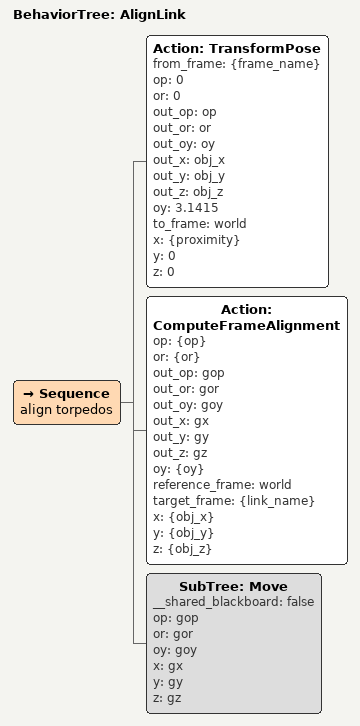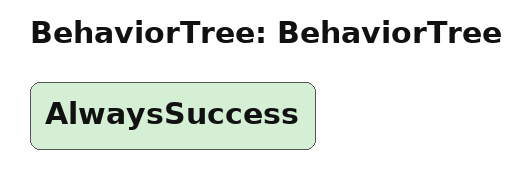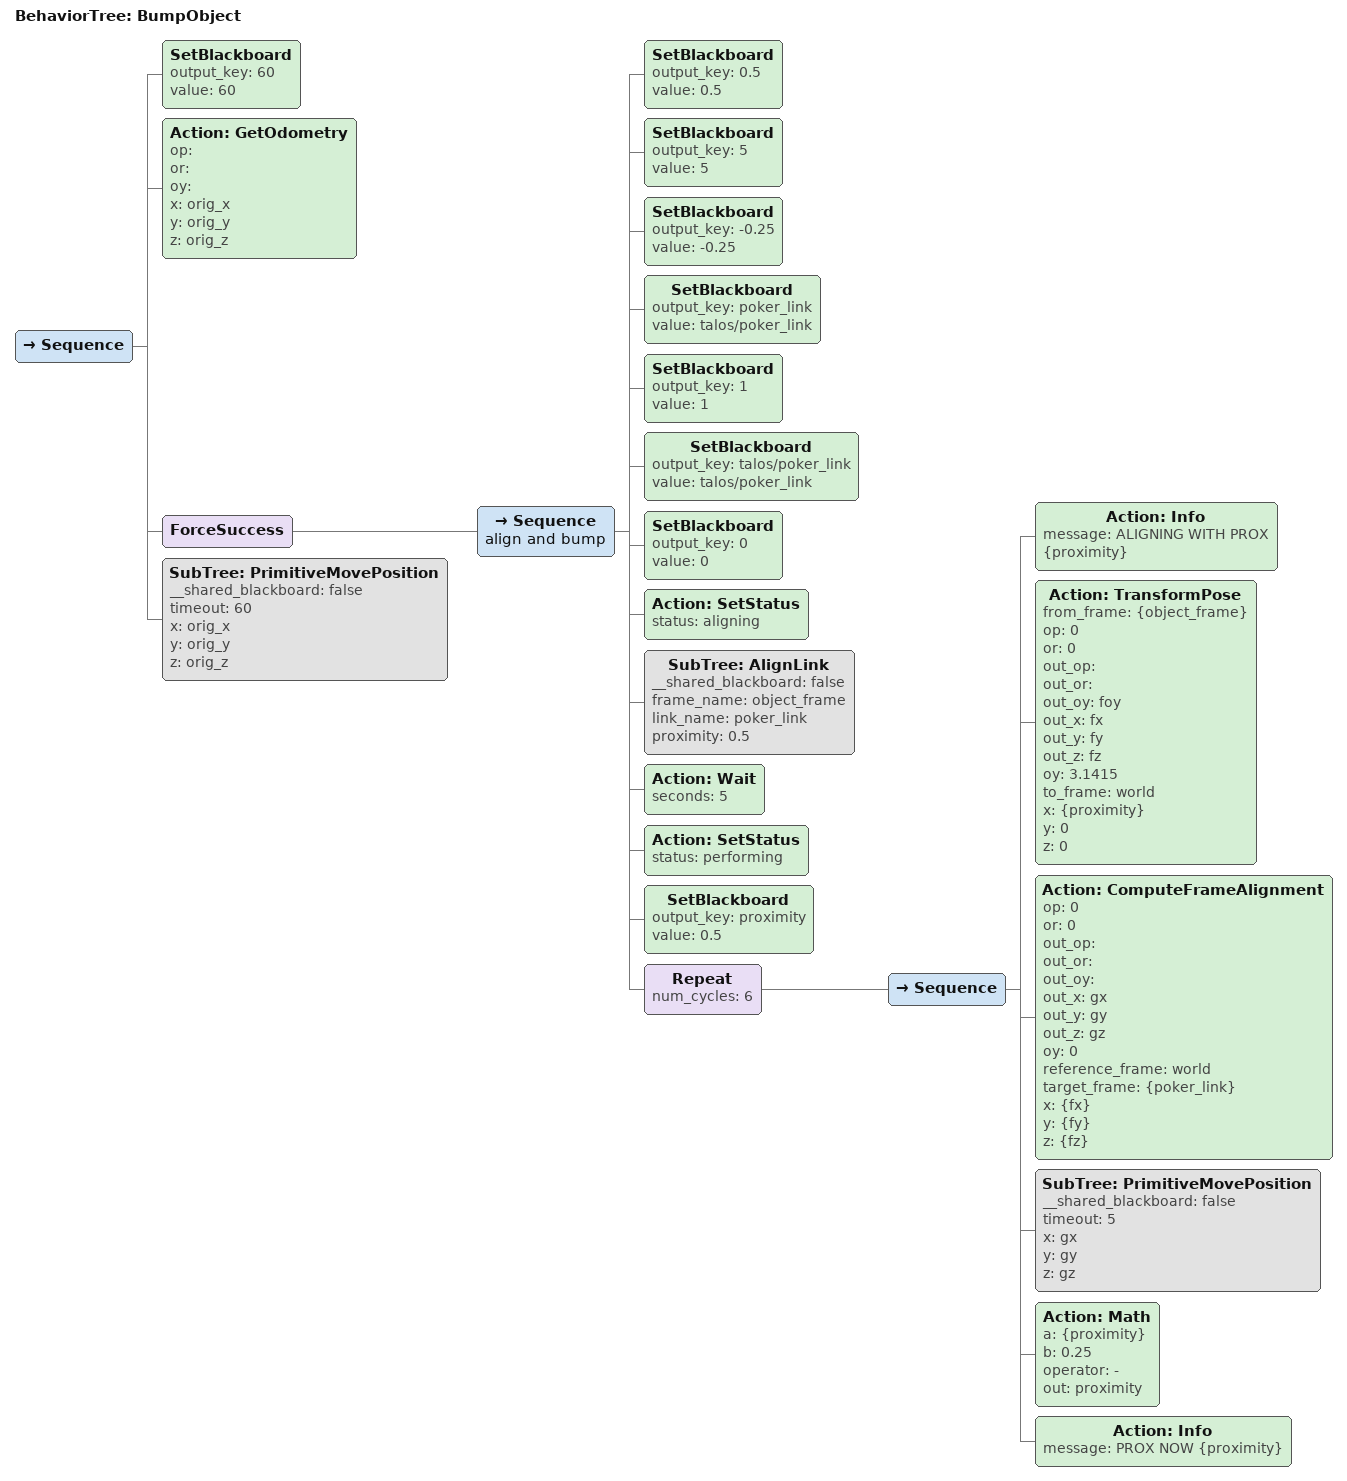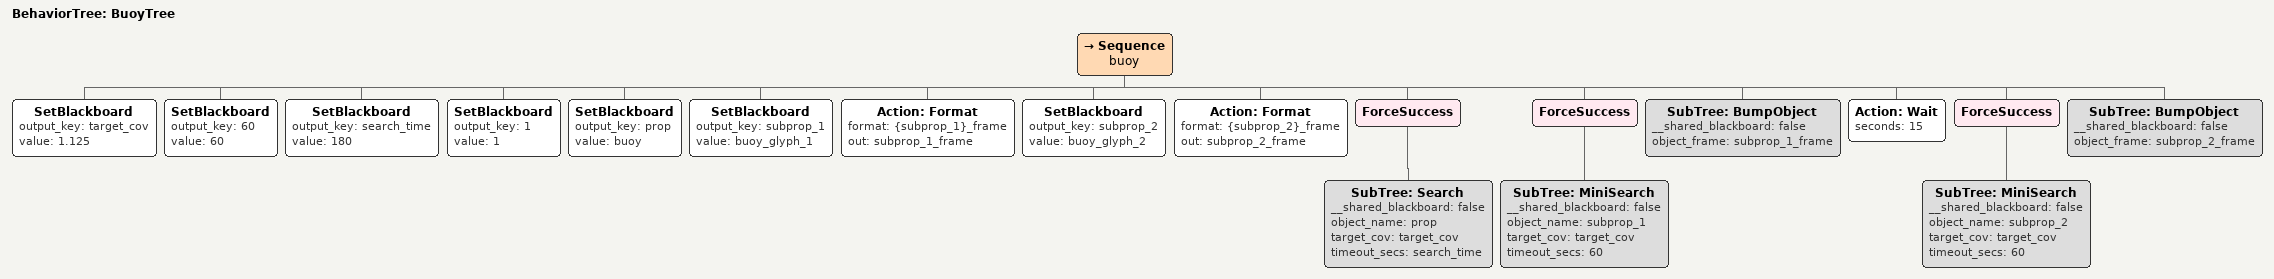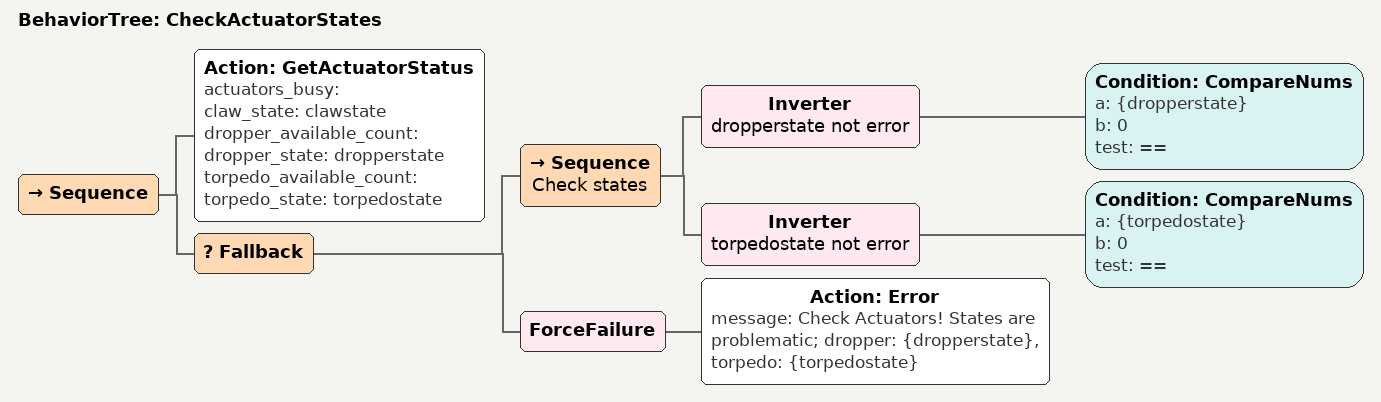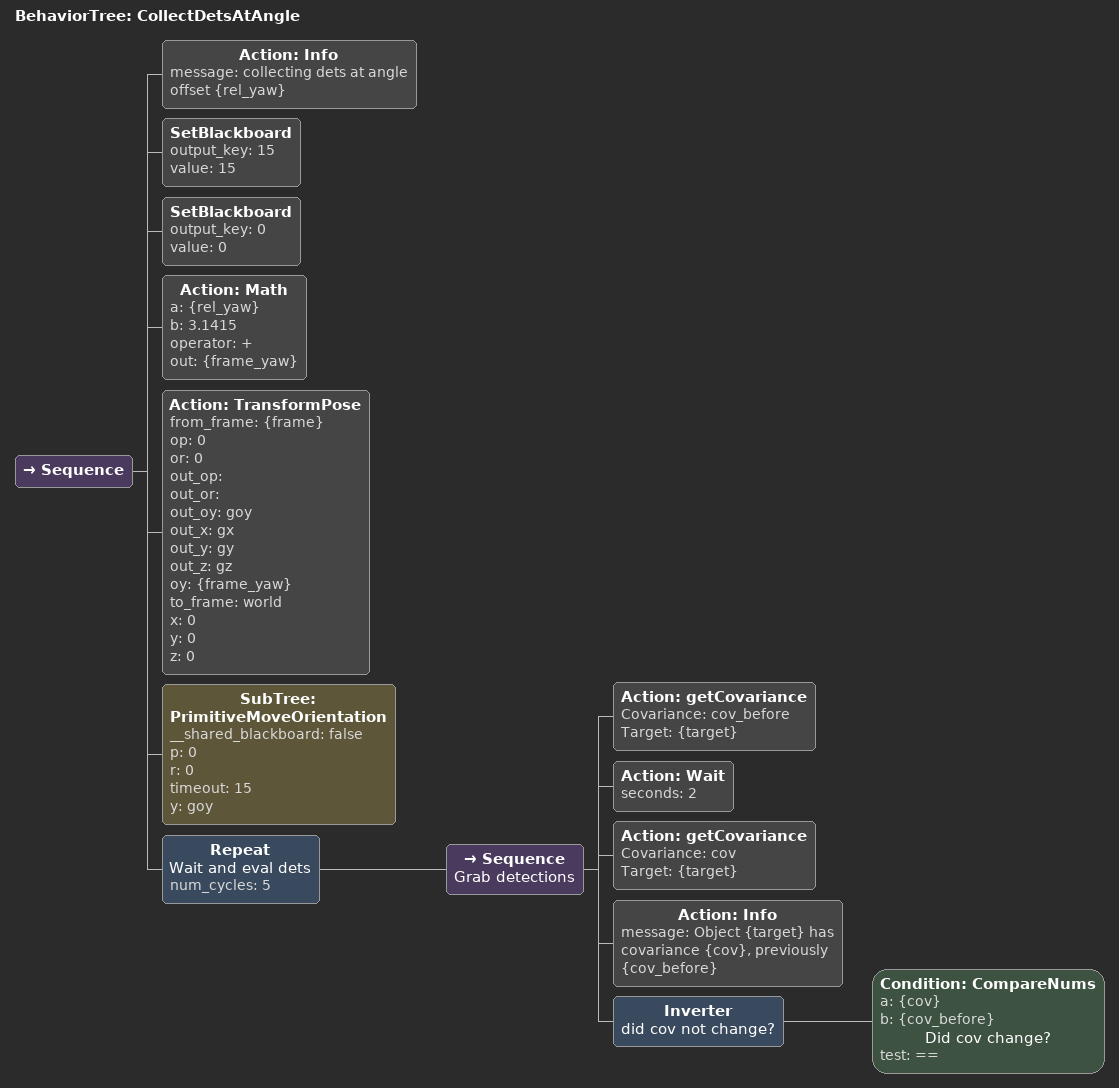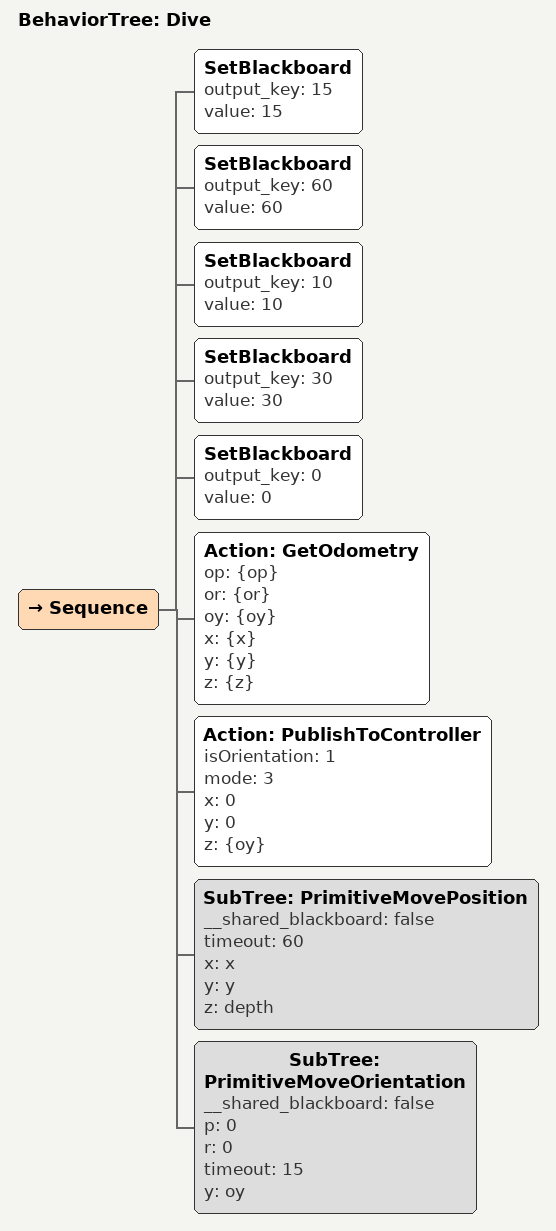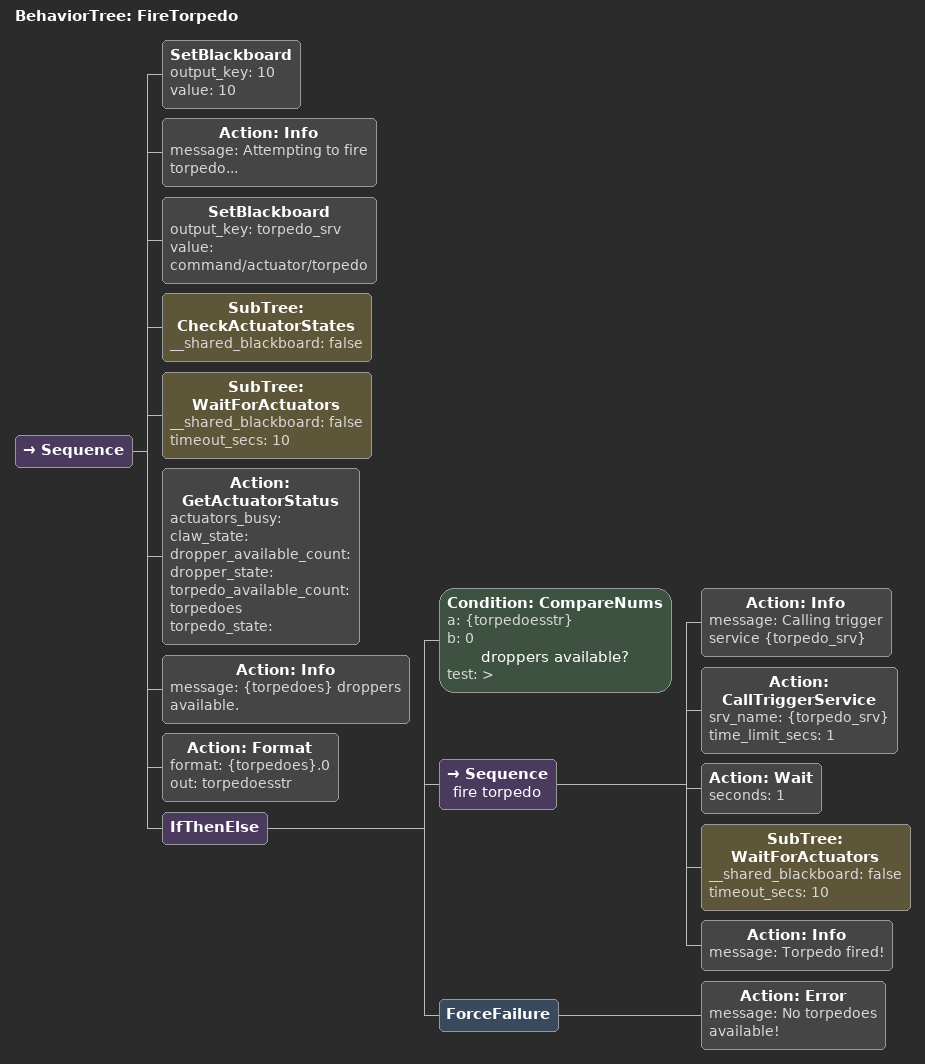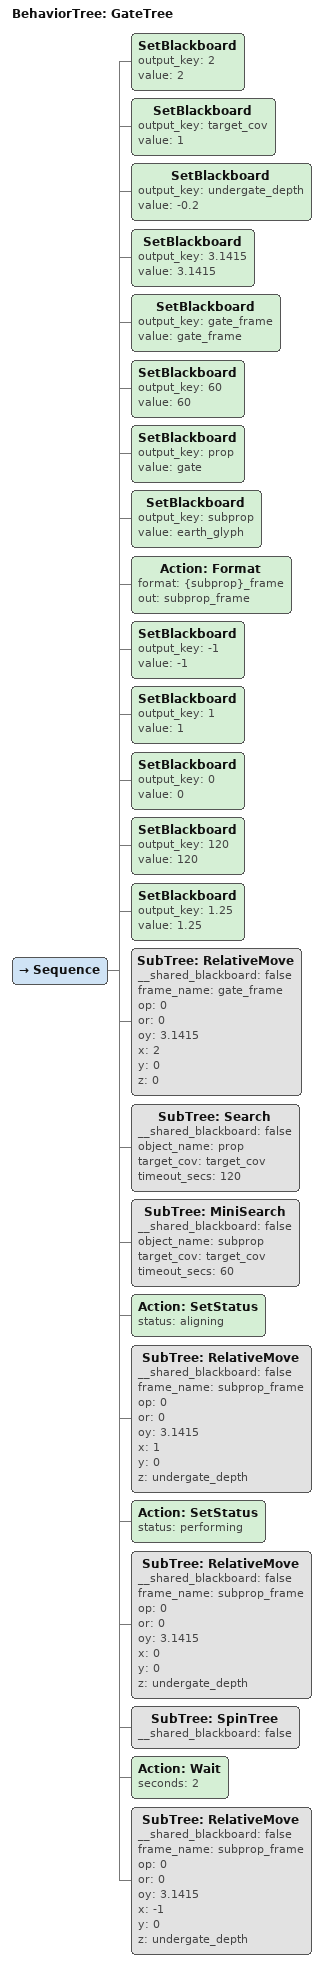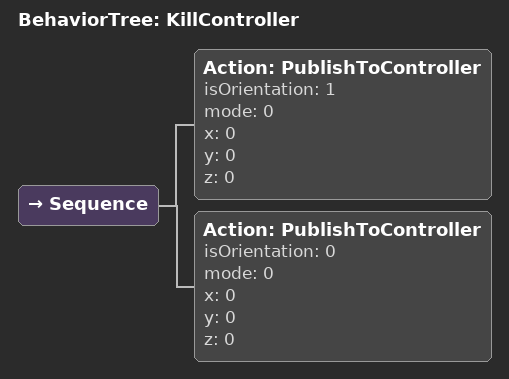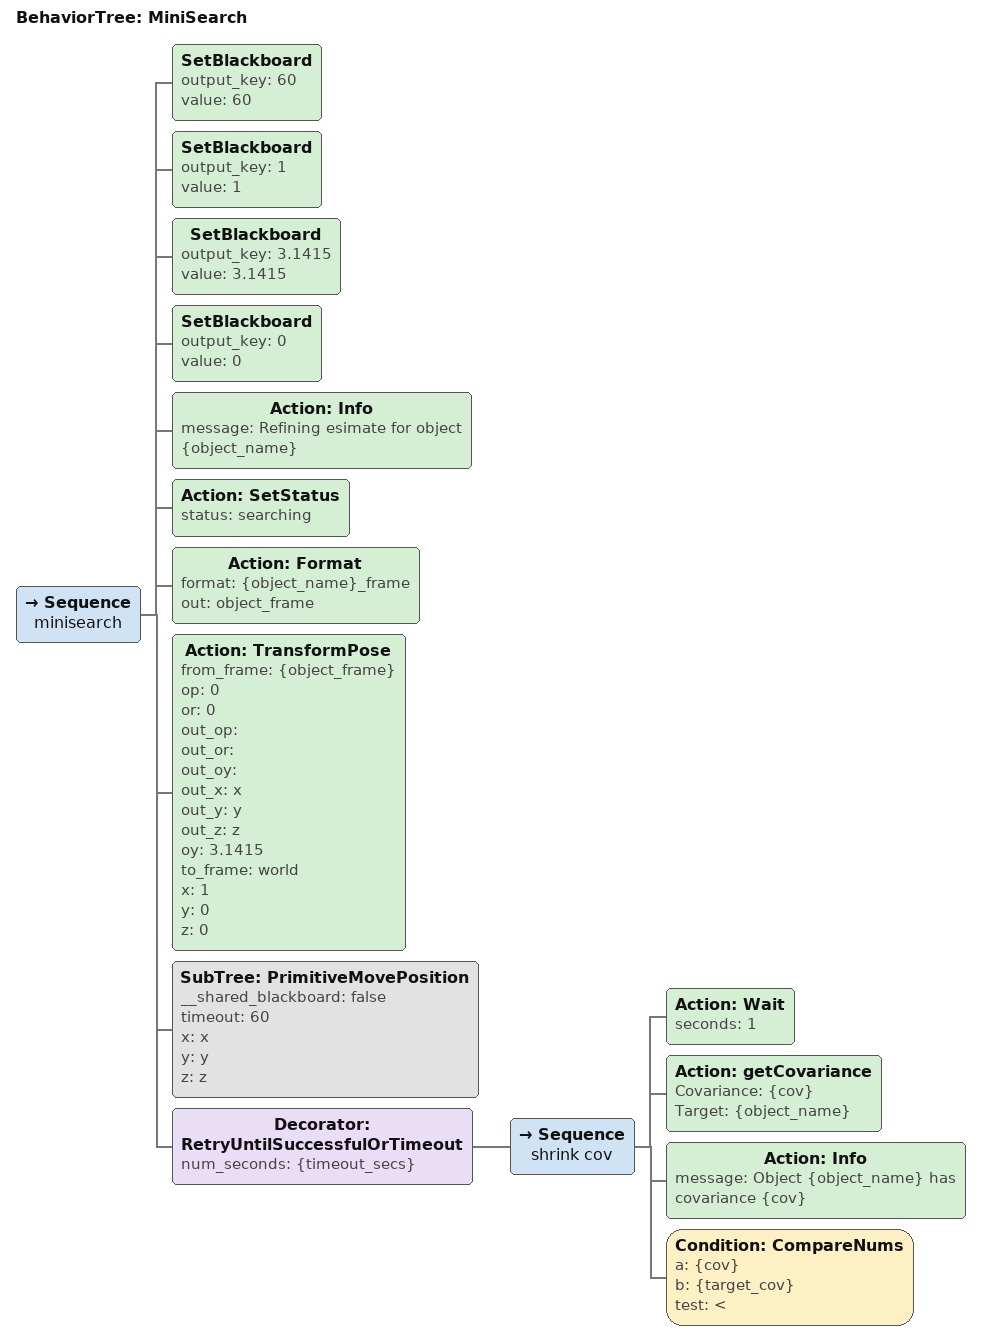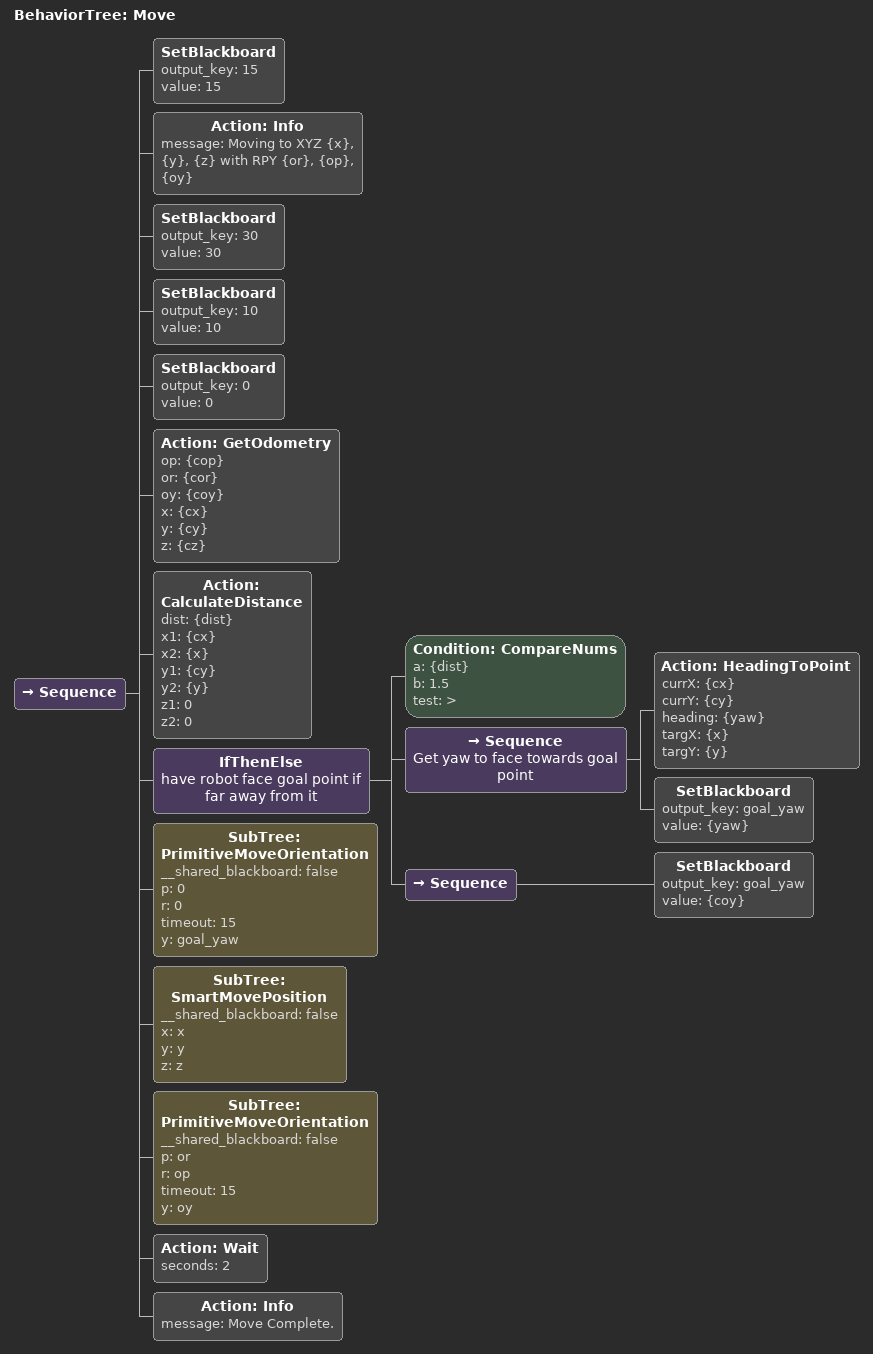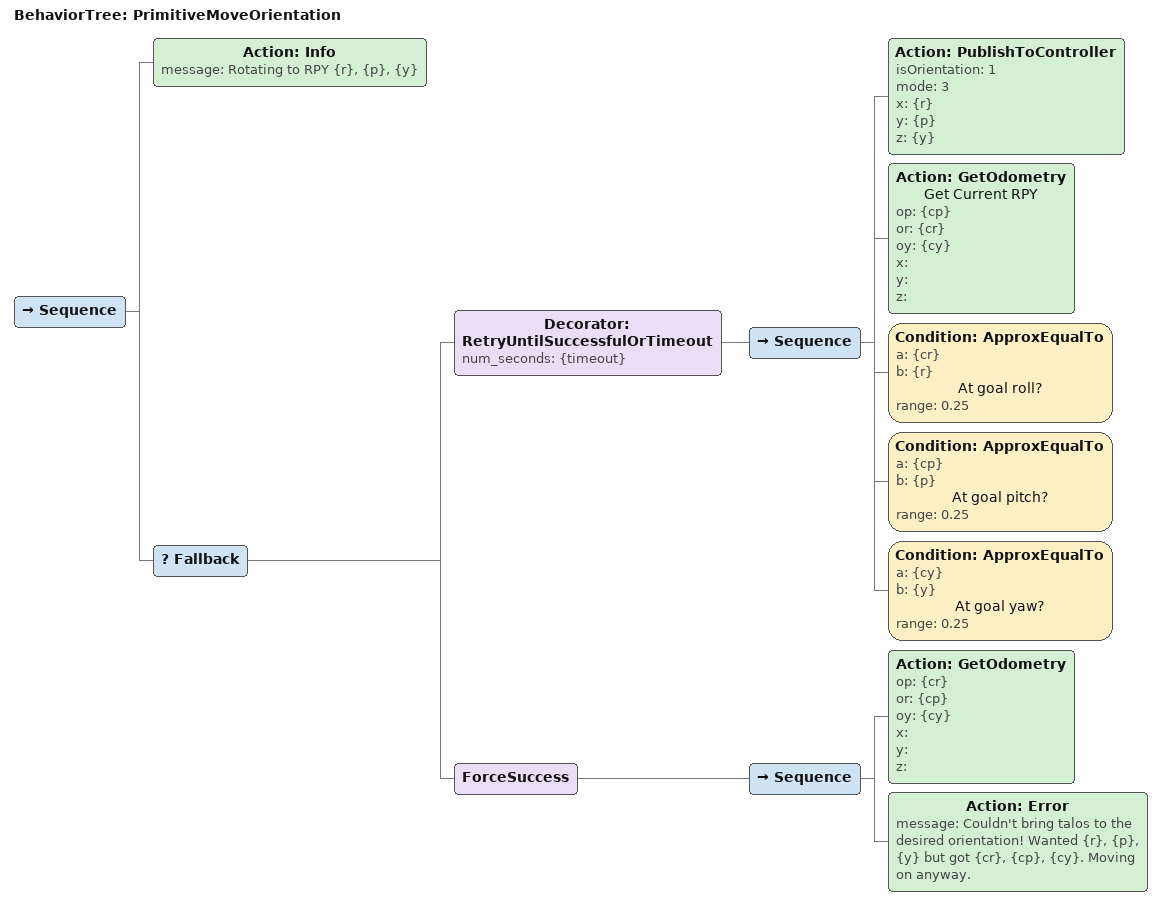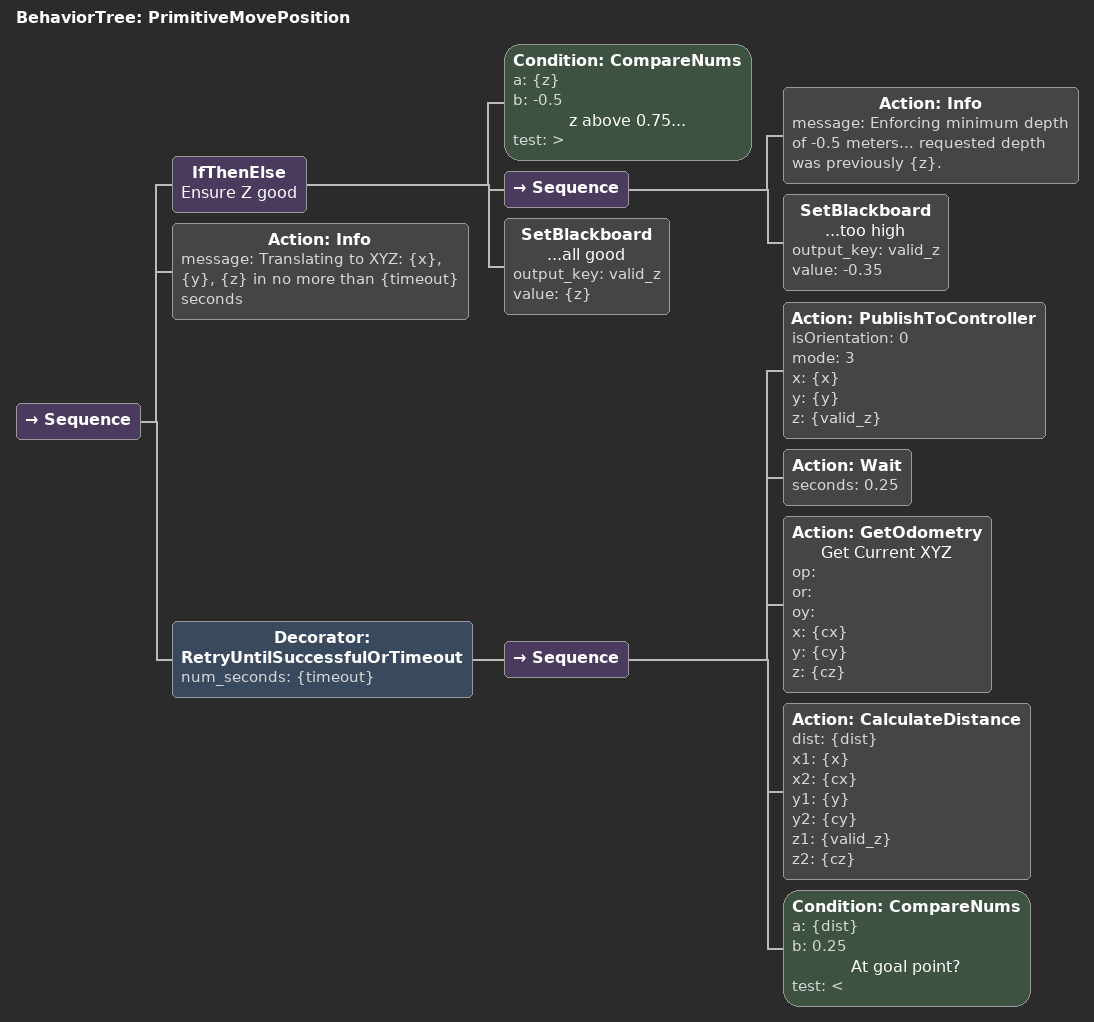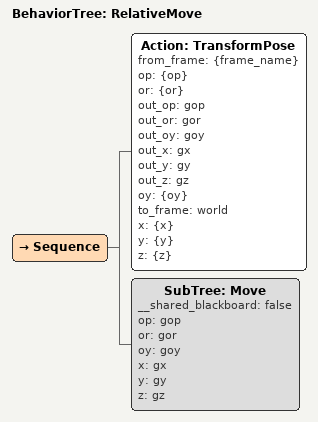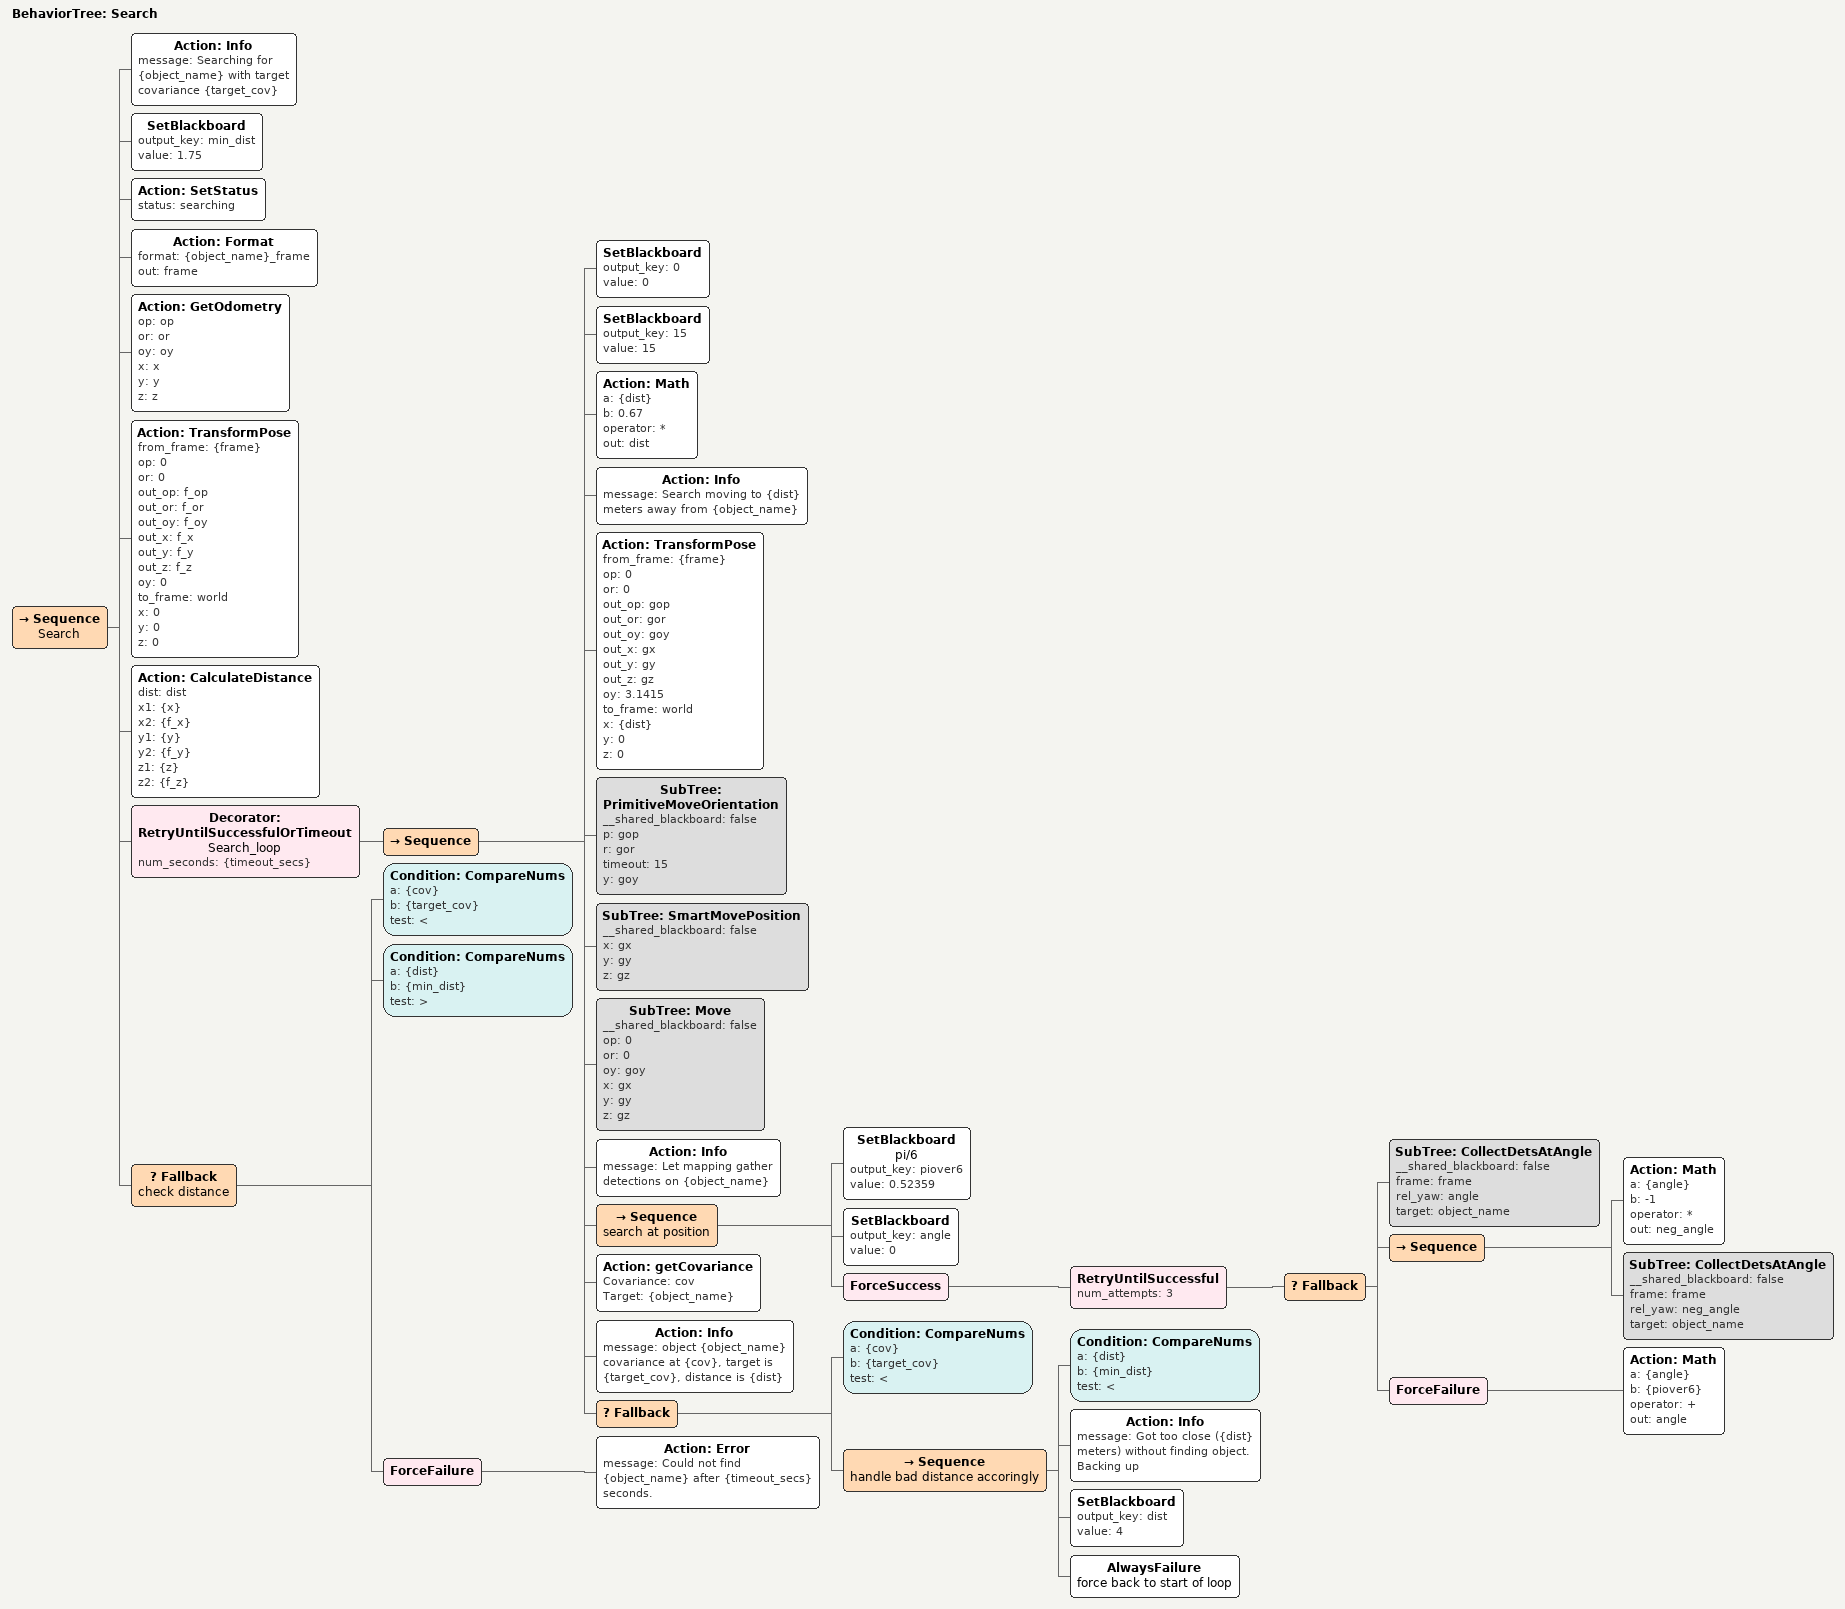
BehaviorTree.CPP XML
<BehaviorTree ID="AlignLink">
    <Sequence name="align torpedos">
        <Action ID="TransformPose" from_frame="{frame_name}" op="0" or="0" out_op="op" out_or="or" out_oy="oy" out_x="obj_x" out_y="obj_y" out_z="obj_z" oy="3.1415" to_frame="world" x="{proximity}" y="0" z="0"/>
        <Action ID="ComputeFrameAlignment" op="{op}" or="{or}" out_op="gop" out_or="gor" out_oy="goy" out_x="gx" out_y="gy" out_z="gz" oy="{oy}" reference_frame="world" target_frame="{link_name}" x="{obj_x}" y="{obj_y}" z="{obj_z}"/>
        <SubTree ID="Move" __shared_blackboard="false" op="gop" or="gor" oy="goy" x="gx" y="gy" z="gz"/>
    </Sequence>
</BehaviorTree>

<BehaviorTree ID="BehaviorTree">
    <AlwaysSuccess/>
</BehaviorTree>

<BehaviorTree ID="BumpObject">
    <Sequence>
        <SetBlackboard output_key="60" value="60"/>
        <Action ID="GetOdometry" op="" or="" oy="" x="orig_x" y="orig_y" z="orig_z"/>
        <ForceSuccess>
            <Sequence name="align and bump">
                <SetBlackboard output_key="0.5" value="0.5"/>
                <SetBlackboard output_key="5" value="5"/>
                <SetBlackboard output_key="-0.25" value="-0.25"/>
                <SetBlackboard output_key="poker_link" value="talos/poker_link"/>
                <SetBlackboard output_key="1" value="1"/>
                <SetBlackboard output_key="talos/poker_link" value="talos/poker_link"/>
                <SetBlackboard output_key="0" value="0"/>
                <Action ID="SetStatus" status="aligning"/>
                <SubTree ID="AlignLink" __shared_blackboard="false" frame_name="object_frame" link_name="poker_link" proximity="0.5"/>
                <Action ID="Wait" seconds="5"/>
                <Action ID="SetStatus" status="performing"/>
                <SetBlackboard output_key="proximity" value="0.5"/>
                <Repeat num_cycles="6">
                    <Sequence>
                        <Action ID="Info" message="ALIGNING WITH PROX {proximity}"/>
                        <Action ID="TransformPose" from_frame="{object_frame}" op="0" or="0" out_op="" out_or="" out_oy="foy" out_x="fx" out_y="fy" out_z="fz" oy="3.1415" to_frame="world" x="{proximity}" y="0" z="0"/>
                        <Action ID="ComputeFrameAlignment" op="0" or="0" out_op="" out_or="" out_oy="" out_x="gx" out_y="gy" out_z="gz" oy="0" reference_frame="world" target_frame="{poker_link}" x="{fx}" y="{fy}" z="{fz}"/>
                        <SubTree ID="PrimitiveMovePosition" __shared_blackboard="false" timeout="5" x="gx" y="gy" z="gz"/>
                        <Action ID="Math" a="{proximity}" b="0.25" operator="-" out="proximity"/>
                        <Action ID="Info" message="PROX NOW {proximity}"/>
                    </Sequence>
                </Repeat>
            </Sequence>
        </ForceSuccess>
        <SubTree ID="PrimitiveMovePosition" __shared_blackboard="false" timeout="60" x="orig_x" y="orig_y" z="orig_z"/>
    </Sequence>
</BehaviorTree>

<BehaviorTree ID="BuoyTree">
    <Sequence name="buoy">
        <SetBlackboard output_key="target_cov" value="1.125"/>
        <SetBlackboard output_key="60" value="60"/>
        <SetBlackboard output_key="search_time" value="180"/>
        <SetBlackboard output_key="1" value="1"/>
        <SetBlackboard output_key="prop" value="buoy"/>
        <SetBlackboard output_key="subprop_1" value="buoy_glyph_1"/>
        <Action ID="Format" format="{subprop_1}_frame" out="subprop_1_frame"/>
        <SetBlackboard output_key="subprop_2" value="buoy_glyph_2"/>
        <Action ID="Format" format="{subprop_2}_frame" out="subprop_2_frame"/>
        <ForceSuccess>
            <SubTree ID="Search" __shared_blackboard="false" object_name="prop" target_cov="target_cov" timeout_secs="search_time"/>
        </ForceSuccess>
        <ForceSuccess>
            <SubTree ID="MiniSearch" __shared_blackboard="false" object_name="subprop_1" target_cov="target_cov" timeout_secs="60"/>
        </ForceSuccess>
        <SubTree ID="BumpObject" __shared_blackboard="false" object_frame="subprop_1_frame"/>
        <Action ID="Wait" seconds="15"/>
        <ForceSuccess>
            <SubTree ID="MiniSearch" __shared_blackboard="false" object_name="subprop_2" target_cov="target_cov" timeout_secs="60"/>
        </ForceSuccess>
        <SubTree ID="BumpObject" __shared_blackboard="false" object_frame="subprop_2_frame"/>
    </Sequence>
</BehaviorTree>

<BehaviorTree ID="CheckActuatorStates">
    <Sequence>
        <Action ID="GetActuatorStatus" actuators_busy="" claw_state="clawstate" dropper_available_count="" dropper_state="dropperstate" torpedo_available_count="" torpedo_state="torpedostate"/>
        <Fallback>
            <Sequence name="Check states">
                <Inverter name="dropperstate not error">
                    <Condition ID="CompareNums" a="{dropperstate}" b="0" test="=="/>
                </Inverter>
                <Inverter name="torpedostate not error">
                    <Condition ID="CompareNums" a="{torpedostate}" b="0" test="=="/>
                </Inverter>
            </Sequence>
            <ForceFailure>
                <Action ID="Error" message="Check Actuators! States are problematic; dropper: {dropperstate}, torpedo: {torpedostate}"/>
            </ForceFailure>
        </Fallback>
    </Sequence>
</BehaviorTree>

<BehaviorTree ID="CollectDetsAtAngle">
    <Sequence>
        <Action ID="Info" message="collecting dets at angle offset {rel_yaw}"/>
        <SetBlackboard output_key="15" value="15"/>
        <SetBlackboard output_key="0" value="0"/>
        <Action ID="Math" a="{rel_yaw}" b="3.1415" operator="+" out="{frame_yaw}"/>
        <Action ID="TransformPose" from_frame="{frame}" op="0" or="0" out_op="" out_or="" out_oy="goy" out_x="gx" out_y="gy" out_z="gz" oy="{frame_yaw}" to_frame="world" x="0" y="0" z="0"/>
        <SubTree ID="PrimitiveMoveOrientation" __shared_blackboard="false" p="0" r="0" timeout="15" y="goy"/>
        <Repeat name="Wait and eval dets" num_cycles="5">
            <Sequence name="Grab detections">
                <Action Covariance="cov_before" ID="getCovariance" Target="{target}"/>
                <Action ID="Wait" seconds="2"/>
                <Action Covariance="cov" ID="getCovariance" Target="{target}"/>
                <Action ID="Info" message="Object {target} has covariance {cov}, previously {cov_before}"/>
                <Inverter name="did cov not change?">
                    <Condition ID="CompareNums" a="{cov}" b="{cov_before}" name="Did cov change?" test="=="/>
                </Inverter>
            </Sequence>
        </Repeat>
    </Sequence>
</BehaviorTree>

<BehaviorTree ID="Dive">
    <Sequence>
        <SetBlackboard output_key="15" value="15"/>
        <SetBlackboard output_key="60" value="60"/>
        <SetBlackboard output_key="10" value="10"/>
        <SetBlackboard output_key="30" value="30"/>
        <SetBlackboard output_key="0" value="0"/>
        <Action ID="GetOdometry" op="{op}" or="{or}" oy="{oy}" x="{x}" y="{y}" z="{z}"/>
        <Action ID="PublishToController" isOrientation="1" mode="3" x="0" y="0" z="{oy}"/>
        <SubTree ID="PrimitiveMovePosition" __shared_blackboard="false" timeout="60" x="x" y="y" z="depth"/>
        <SubTree ID="PrimitiveMoveOrientation" __shared_blackboard="false" p="0" r="0" timeout="15" y="oy"/>
    </Sequence>
</BehaviorTree>

<BehaviorTree ID="FireTorpedo">
    <Sequence>
        <SetBlackboard output_key="10" value="10"/>
        <Action ID="Info" message="Attempting to fire torpedo..."/>
        <SetBlackboard output_key="torpedo_srv" value="command/actuator/torpedo"/>
        <SubTree ID="CheckActuatorStates" __shared_blackboard="false"/>
        <SubTree ID="WaitForActuators" __shared_blackboard="false" timeout_secs="10"/>
        <Action ID="GetActuatorStatus" actuators_busy="" claw_state="" dropper_available_count="" dropper_state="" torpedo_available_count="torpedoes" torpedo_state=""/>
        <Action ID="Info" message="{torpedoes} droppers available."/>
        <Action ID="Format" format="{torpedoes}.0" out="torpedoesstr"/>
        <IfThenElse>
            <Condition ID="CompareNums" a="{torpedoesstr}" b="0" name="droppers available?" test=">"/>
            <Sequence name="fire torpedo">
                <Action ID="Info" message="Calling trigger service {torpedo_srv}"/>
                <Action ID="CallTriggerService" srv_name="{torpedo_srv}" time_limit_secs="1"/>
                <Action ID="Wait" seconds="1"/>
                <SubTree ID="WaitForActuators" __shared_blackboard="false" timeout_secs="10"/>
                <Action ID="Info" message="Torpedo fired!"/>
            </Sequence>
            <ForceFailure>
                <Action ID="Error" message="No torpedoes available!"/>
            </ForceFailure>
        </IfThenElse>
    </Sequence>
</BehaviorTree>

<BehaviorTree ID="GateTree">
    <Sequence>
        <SetBlackboard output_key="2" value="2"/>
        <SetBlackboard output_key="target_cov" value="1"/>
        <SetBlackboard output_key="undergate_depth" value="-0.2"/>
        <SetBlackboard output_key="3.1415" value="3.1415"/>
        <SetBlackboard output_key="gate_frame" value="gate_frame"/>
        <SetBlackboard output_key="60" value="60"/>
        <SetBlackboard output_key="prop" value="gate"/>
        <SetBlackboard output_key="subprop" value="earth_glyph"/>
        <Action ID="Format" format="{subprop}_frame" out="subprop_frame"/>
        <SetBlackboard output_key="-1" value="-1"/>
        <SetBlackboard output_key="1" value="1"/>
        <SetBlackboard output_key="0" value="0"/>
        <SetBlackboard output_key="120" value="120"/>
        <SetBlackboard output_key="1.25" value="1.25"/>
        <SubTree ID="RelativeMove" __shared_blackboard="false" frame_name="gate_frame" op="0" or="0" oy="3.1415" x="2" y="0" z="0"/>
        <SubTree ID="Search" __shared_blackboard="false" object_name="prop" target_cov="target_cov" timeout_secs="120"/>
        <SubTree ID="MiniSearch" __shared_blackboard="false" object_name="subprop" target_cov="target_cov" timeout_secs="60"/>
        <Action ID="SetStatus" status="aligning"/>
        <SubTree ID="RelativeMove" __shared_blackboard="false" frame_name="subprop_frame" op="0" or="0" oy="3.1415" x="1" y="0" z="undergate_depth"/>
        <Action ID="SetStatus" status="performing"/>
        <SubTree ID="RelativeMove" __shared_blackboard="false" frame_name="subprop_frame" op="0" or="0" oy="3.1415" x="0" y="0" z="undergate_depth"/>
        <SubTree ID="SpinTree" __shared_blackboard="false"/>
        <Action ID="Wait" seconds="2"/>
        <SubTree ID="RelativeMove" __shared_blackboard="false" frame_name="subprop_frame" op="0" or="0" oy="3.1415" x="-1" y="0" z="undergate_depth"/>
    </Sequence>
</BehaviorTree>

<BehaviorTree ID="KillController">
    <Sequence>
        <Action ID="PublishToController" isOrientation="1" mode="0" x="0" y="0" z="0"/>
        <Action ID="PublishToController" isOrientation="0" mode="0" x="0" y="0" z="0"/>
    </Sequence>
</BehaviorTree>

<BehaviorTree ID="MiniSearch">
    <Sequence name="minisearch">
        <SetBlackboard output_key="60" value="60"/>
        <SetBlackboard output_key="1" value="1"/>
        <SetBlackboard output_key="3.1415" value="3.1415"/>
        <SetBlackboard output_key="0" value="0"/>
        <Action ID="Info" message="Refining esimate for object {object_name}"/>
        <Action ID="SetStatus" status="searching"/>
        <Action ID="Format" format="{object_name}_frame" out="object_frame"/>
        <Action ID="TransformPose" from_frame="{object_frame}" op="0" or="0" out_op="" out_or="" out_oy="" out_x="x" out_y="y" out_z="z" oy="3.1415" to_frame="world" x="1" y="0" z="0"/>
        <SubTree ID="PrimitiveMovePosition" __shared_blackboard="false" timeout="60" x="x" y="y" z="z"/>
        <Decorator ID="RetryUntilSuccessfulOrTimeout" num_seconds="{timeout_secs}">
            <Sequence name="shrink cov">
                <Action ID="Wait" seconds="1"/>
                <Action Covariance="{cov}" ID="getCovariance" Target="{object_name}"/>
                <Action ID="Info" message="Object {object_name} has covariance {cov}"/>
                <Condition ID="CompareNums" a="{cov}" b="{target_cov}" test="&lt;"/>
            </Sequence>
        </Decorator>
    </Sequence>
</BehaviorTree>

<BehaviorTree ID="Move">
    <Sequence>
        <SetBlackboard output_key="15" value="15"/>
        <Action ID="Info" message="Moving to XYZ {x}, {y}, {z} with RPY {or}, {op}, {oy}"/>
        <SetBlackboard output_key="30" value="30"/>
        <SetBlackboard output_key="10" value="10"/>
        <SetBlackboard output_key="0" value="0"/>
        <Action ID="GetOdometry" op="{cop}" or="{cor}" oy="{coy}" x="{cx}" y="{cy}" z="{cz}"/>
        <Action ID="CalculateDistance" dist="{dist}" x1="{cx}" x2="{x}" y1="{cy}" y2="{y}" z1="0" z2="0"/>
        <IfThenElse name="have robot face goal point if far away from it">
            <Condition ID="CompareNums" a="{dist}" b="1.5" test=">"/>
            <Sequence name="Get yaw to face towards goal point">
                <Action ID="HeadingToPoint" currX="{cx}" currY="{cy}" heading="{yaw}" targX="{x}" targY="{y}"/>
                <SetBlackboard output_key="goal_yaw" value="{yaw}"/>
            </Sequence>
            <Sequence>
                <SetBlackboard output_key="goal_yaw" value="{coy}"/>
            </Sequence>
        </IfThenElse>
        <SubTree ID="PrimitiveMoveOrientation" __shared_blackboard="false" p="0" r="0" timeout="15" y="goal_yaw"/>
        <SubTree ID="SmartMovePosition" __shared_blackboard="false" x="x" y="y" z="z"/>
        <SubTree ID="PrimitiveMoveOrientation" __shared_blackboard="false" p="or" r="op" timeout="15" y="oy"/>
        <Action ID="Wait" seconds="2"/>
        <Action ID="Info" message="Move Complete."/>
    </Sequence>
</BehaviorTree>

<BehaviorTree ID="PrimitiveMoveOrientation">
    <Sequence>
        <Action ID="Info" message="Rotating to RPY {r}, {p}, {y}"/>
        <Fallback>
            <Decorator ID="RetryUntilSuccessfulOrTimeout" num_seconds="{timeout}">
                <Sequence>
                    <Action ID="PublishToController" isOrientation="1" mode="3" x="{r}" y="{p}" z="{y}"/>
                    <Action ID="GetOdometry" name="Get Current RPY" op="{cp}" or="{cr}" oy="{cy}" x="" y="" z=""/>
                    <Condition ID="ApproxEqualTo" a="{cr}" b="{r}" name="At goal roll?" range="0.25"/>
                    <Condition ID="ApproxEqualTo" a="{cp}" b="{p}" name="At goal pitch?" range="0.25"/>
                    <Condition ID="ApproxEqualTo" a="{cy}" b="{y}" name="At goal yaw?" range="0.25"/>
                </Sequence>
            </Decorator>
            <ForceSuccess>
                <Sequence>
                    <Action ID="GetOdometry" op="{cr}" or="{cp}" oy="{cy}" x="" y="" z=""/>
                    <Action ID="Error" message="Couldn't bring talos to the desired orientation! Wanted {r}, {p}, {y} but got {cr}, {cp}, {cy}. Moving on anyway."/>
                </Sequence>
            </ForceSuccess>
        </Fallback>
    </Sequence>
</BehaviorTree>

<BehaviorTree ID="PrimitiveMovePosition">
    <Sequence>
        <IfThenElse name="Ensure Z good">
            <Condition ID="CompareNums" a="{z}" b="-0.5" name="z above 0.75..." test=">"/>
            <Sequence>
                <Action ID="Info" message="Enforcing minimum depth of -0.5 meters... requested depth was previously {z}."/>
                <SetBlackboard name="...too high" output_key="valid_z" value="-0.35"/>
            </Sequence>
            <SetBlackboard name="...all good" output_key="valid_z" value="{z}"/>
        </IfThenElse>
        <Action ID="Info" message="Translating to XYZ: {x}, {y}, {z} in no more than {timeout} seconds"/>
        <Decorator ID="RetryUntilSuccessfulOrTimeout" num_seconds="{timeout}">
            <Sequence>
                <Action ID="PublishToController" isOrientation="0" mode="3" x="{x}" y="{y}" z="{valid_z}"/>
                <Action ID="Wait" seconds="0.25"/>
                <Action ID="GetOdometry" name="Get Current XYZ" op="" or="" oy="" x="{cx}" y="{cy}" z="{cz}"/>
                <Action ID="CalculateDistance" dist="{dist}" x1="{x}" x2="{cx}" y1="{y}" y2="{cy}" z1="{valid_z}" z2="{cz}"/>
                <Condition ID="CompareNums" a="{dist}" b="0.25" name="At goal point?" test="&lt;"/>
            </Sequence>
        </Decorator>
    </Sequence>
</BehaviorTree>

<BehaviorTree ID="RelativeMove">
    <Sequence>
        <Action ID="TransformPose" from_frame="{frame_name}" op="{op}" or="{or}" out_op="gop" out_or="gor" out_oy="goy" out_x="gx" out_y="gy" out_z="gz" oy="{oy}" to_frame="world" x="{x}" y="{y}" z="{z}"/>
        <SubTree ID="Move" __shared_blackboard="false" op="gop" or="gor" oy="goy" x="gx" y="gy" z="gz"/>
    </Sequence>
</BehaviorTree>

<BehaviorTree ID="Search">
    <Sequence name="Search">
        <Action ID="Info" message="Searching for {object_name} with target covariance {target_cov}"/>
        <SetBlackboard output_key="min_dist" value="1.75"/>
        <Action ID="SetStatus" status="searching"/>
        <Action ID="Format" format="{object_name}_frame" out="frame"/>
        <Action ID="GetOdometry" op="op" or="or" oy="oy" x="x" y="y" z="z"/>
        <Action ID="TransformPose" from_frame="{frame}" op="0" or="0" out_op="f_op" out_or="f_or" out_oy="f_oy" out_x="f_x" out_y="f_y" out_z="f_z" oy="0" to_frame="world" x="0" y="0" z="0"/>
        <Action ID="CalculateDistance" dist="dist" x1="{x}" x2="{f_x}" y1="{y}" y2="{f_y}" z1="{z}" z2="{f_z}"/>
        <Decorator ID="RetryUntilSuccessfulOrTimeout" name="Search_loop" num_seconds="{timeout_secs}">
            <Sequence>
                <SetBlackboard output_key="0" value="0"/>
                <SetBlackboard output_key="15" value="15"/>
                <Action ID="Math" a="{dist}" b="0.67" operator="*" out="dist"/>
                <Action ID="Info" message="Search moving to {dist} meters away from {object_name}"/>
                <Action ID="TransformPose" from_frame="{frame}" op="0" or="0" out_op="gop" out_or="gor" out_oy="goy" out_x="gx" out_y="gy" out_z="gz" oy="3.1415" to_frame="world" x="{dist}" y="0" z="0"/>
                <SubTree ID="PrimitiveMoveOrientation" __shared_blackboard="false" p="gop" r="gor" timeout="15" y="goy"/>
                <SubTree ID="SmartMovePosition" __shared_blackboard="false" x="gx" y="gy" z="gz"/>
                <SubTree ID="Move" __shared_blackboard="false" op="0" or="0" oy="goy" x="gx" y="gy" z="gz"/>
                <Action ID="Info" message="Let mapping gather detections on {object_name}"/>
                <Sequence name="search at position">
                    <SetBlackboard name="pi/6" output_key="piover6" value="0.52359"/>
                    <SetBlackboard output_key="angle" value="0"/>
                    <ForceSuccess>
                        <RetryUntilSuccessful num_attempts="3">
                            <Fallback>
                                <SubTree ID="CollectDetsAtAngle" __shared_blackboard="false" frame="frame" rel_yaw="angle" target="object_name"/>
                                <Sequence>
                                    <Action ID="Math" a="{angle}" b="-1" operator="*" out="neg_angle"/>
                                    <SubTree ID="CollectDetsAtAngle" __shared_blackboard="false" frame="frame" rel_yaw="neg_angle" target="object_name"/>
                                </Sequence>
                                <ForceFailure>
                                    <Action ID="Math" a="{angle}" b="{piover6}" operator="+" out="angle"/>
                                </ForceFailure>
                            </Fallback>
                        </RetryUntilSuccessful>
                    </ForceSuccess>
                </Sequence>
                <Action Covariance="cov" ID="getCovariance" Target="{object_name}"/>
                <Action ID="Info" message="object {object_name} covariance at {cov}, target is {target_cov}, distance is {dist}"/>
                <Fallback>
                    <Condition ID="CompareNums" a="{cov}" b="{target_cov}" test="&lt;"/>
                    <Sequence name="handle bad distance accoringly">
                        <Condition ID="CompareNums" a="{dist}" b="{min_dist}" test="&lt;"/>
                        <Action ID="Info" message="Got too close ({dist} meters) without finding object. Backing up"/>
                        <SetBlackboard output_key="dist" value="4"/>
                        <AlwaysFailure name="force back to start of loop"/>
                    </Sequence>
                </Fallback>
            </Sequence>
        </Decorator>
        <Fallback name="check distance">
            <Condition ID="CompareNums" a="{cov}" b="{target_cov}" test="&lt;"/>
            <Condition ID="CompareNums" a="{dist}" b="{min_dist}" test=">"/>
            <ForceFailure>
                <Action ID="Error" message="Could not find {object_name} after {timeout_secs} seconds."/>
            </ForceFailure>
        </Fallback>
    </Sequence>
</BehaviorTree>
